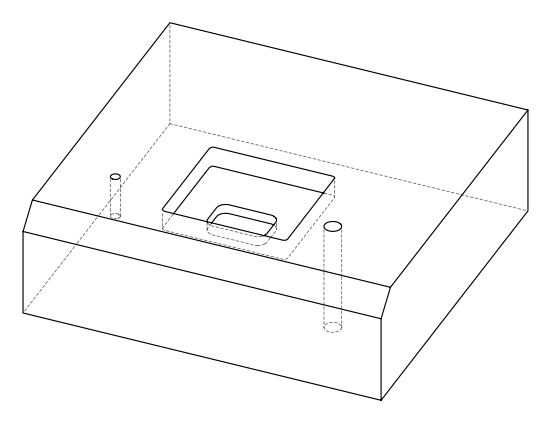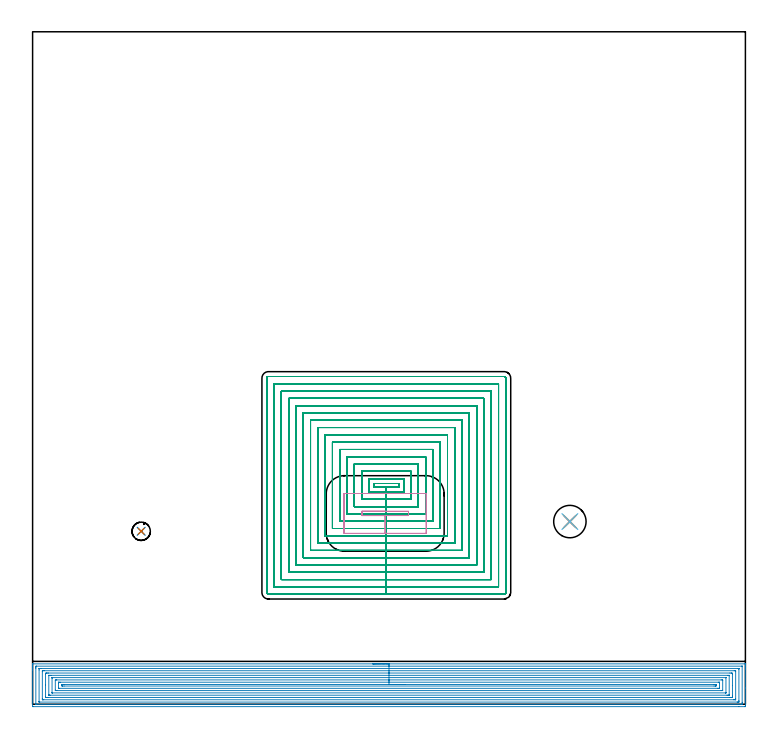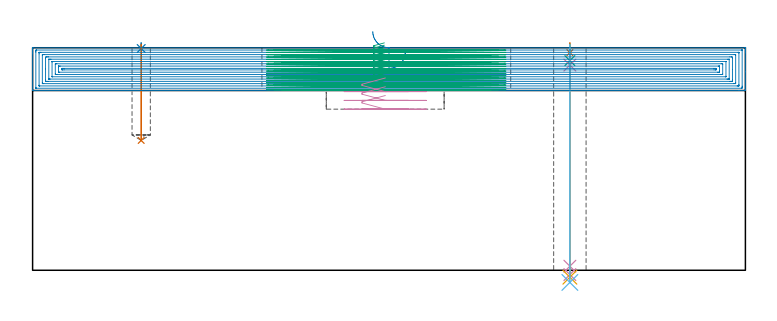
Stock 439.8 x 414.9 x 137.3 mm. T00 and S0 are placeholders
(PLAN: 10 operations, 8 tool changes, 212.6 min)
(1 SPOT_DRILL | STEP1HOLE | NXT0321_9005460120000 | 0.05 min | 182 mm3)
(2 SPOT_DRILL_1 | STEP1POCKET | NXT0321_9005460120000 | 0.03 min | 1 mm3)
(3 DRILL_BLIND_HOLE_INTO_CENTER | STEP1HOLE | NXT0301_024 | 0.04 min | 106 mm3)
(4 GUN_DRILL_THROUGH_HOLE | STEP1HOLE | UGT0307_001 | 0.61 min | 2501 mm3)
(5 SPADE_DRILL_TO_ENLARGE_THROUGH_HOLE | STEP1HOLE | UGT0306_003 | 0.58 min | 13998 mm3)
(6 DRILL_TO_ENLARGE_THROUGH_HOLE | STEP1HOLE | UGT0301_007 | 0.59 min | 26276 mm3)
(7 DRILL_BLIND_HOLE_INTO_CENTER_1 | STEP1POCKET | UGT0301_508 | 0.24 min | 5480 mm3)
(8 AREA_MILL | FG_CHAMFER_SURFACE | UGT0205_001 | 35.48 min | 153262 mm3)
(9 MILL_RECTANGULAR_POCKET | POCKET_RECTANGULAR_STRAIGHT | NXT0201_008 | Follow Part, ap 1.5, ae 75% | 173.25 min | 557422 mm3)
(10 MILL_RECTANGULAR_POCKET_1 | POCKET_RECTANGULAR_STRAIGHT_1 | UGT0201_105 | Follow Part, ap 5.5, ae 75% | 1.75 min | 39404 mm3)
(TOOL NXT0321_9005460120000 | NC Spot Drill, 142deg, 12mm, Carbide, Uncoated | D12 PA142 FL30 Z2)
(TOOL NXT0301_024 | Carbide Drill 5.3mm [860.1-0530-027A1-MM 2214] | D5.3 PA140 FL44 Z2)
(TOOL UGT0307_001 | Gun Drill 5 mm | D5 PA130 FL24 Z1)
(TOOL UGT0306_003 | Spade Drill 12.5mm | D12.5 PA132 FL10 Z2)
(TOOL UGT0301_007 | Twist Drill 20 mm | D20 PA118 FL140 Z2)
(TOOL UGT0301_508 | Carbide Drill 11.3 mm | D11.3 PA118 FL94 Z2)
(TOOL UGT0205_001 | Chamfer Mill 20 x 3 x 45 deg. | D20 FL50 Z2)
(TOOL NXT0201_008 | ENDMILL 6mm [2P460-0600-NA 1630] | D6 FL26 Z6)
(TOOL UGT0201_105 | End Mill 22 mm | D22 FL25 Z2)
(OP 1 SPOT_DRILL)
G17 G21 G94 G90
T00 M6
G54
G17 G0 G90 X331.5 Y112.7 S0 M3
G43 Z147.3 H0
G94 G81 G98 Z134.3 F250. R140.3
G80
M5
M2
(OP 2 SPOT_DRILL_1)
G17 G21 G94 G90
T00 M6
G54
G17 G0 G90 X67. Y106.7 S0 M3
G43 Z147.3 H0
G94 G81 G98 Z136.814 F250. R140.3
G80
M5
M2
(OP 3 DRILL_BLIND_HOLE_INTO_CENTER)
G17 G21 G94 G90
T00 M6
G54
G17 G0 G90 X331.5 Y112.7 S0 M3
G43 Z147.3 H1
G94 G81 G98 Z129.35 F250. R139.3
G80
M5
M2
(OP 4 GUN_DRILL_THROUGH_HOLE)
G17 G21 G94 G90
T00 M6
G54
G17 G0 G90 X331.5 Y112.7 M8
G43 Z147.3 H0
Z135.06
S716 M3
G94 G1 Z126.594 F125. M26
G4 X.084
Z2.5 F250.
G4 X.084
Z-2.666 F125.
G4 X.084
M5
M9
G0 Z135.06
Z147.3
M2
(OP 5 SPADE_DRILL_TO_ENLARGE_THROUGH_HOLE)
G17 G21 G94 G90
T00 M6
G54
G17 G0 G90 X331.5 Y112.7 S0 M3
G43 Z147.3 H0
G94 G73 G98 Z-4.283 F250. Q11.799 R139.3
G80
M5
M2
(OP 6 DRILL_TO_ENLARGE_THROUGH_HOLE)
G17 G21 G94 G90
T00 M6
G54
G17 G0 G90 X331.5 Y112.7 S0 M3
G43 Z147.3 H0
G94 G73 G98 Z-7.509 F250. Q18.101 R139.3
G80
M5
M2
(OP 7 DRILL_BLIND_HOLE_INTO_CENTER_1)
G17 G21 G94 G90
T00 M6
G54
G17 G0 G90 X67. Y106.7 S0 M3
G43 Z147.3 H0
G94 G81 G98 Z80.1 F250. R139.3
G80
M5
M2
(OP 8 AREA_MILL)
G17 G21 G94 G90
T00 M6
G54
G17 G0 G90 X209.9 Y24.9 S1061 M3
G43 Z147.3 H0
G94 G1 X209.938 Z146.428 F250.
X210.052 Z145.563
X210.241 Z144.712
X210.503 Z143.88
X210.837 Z143.074
X211.24 Z142.3
X211.708 Z141.564
X212.24 Z140.872
X212.829 Z140.229
X213.472 Z139.639
X214.164 Z139.108
X214.9 Z138.64
X215.674 Z138.237
X216.48 Z137.903
X217.312 Z137.641
X218.164 Z137.452
X219.028 Z137.338
X219.9 Z137.3
X439.63
X439.797 Y24.902 Z137.293
X439.798 Z137.292
X439.8 Y24.569 Z136.969
Y24.252 Z136.652
Y23.584 Z135.979
Y22.37 Z134.767
Y21.824 Z134.218
Y10.11 Z122.507
Y-1.065 Z111.333
X439.798 Y-1.34 Z111.058
X439.79 Y-1.492 Z110.906
X439.636 Y-1.499 Z110.899
X439.184 Y-1.5 Z110.9
X435.758
X0.616
X0.161 Y-1.496 Z110.902
X0.01 Y-1.492 Z110.906
X0. Y-1.338 Z111.06
Y21.216 Z133.612
Y21.824 Z134.218
Y22.37 Z134.767
Y22.704 Z135.1
Y23.25 Z135.646
Y23.584 Z135.979
Y24.252 Z136.652
Y24.569 Z136.969
X0.002 Y24.902 Z137.292
X0.003 Z137.293
X0.17 Y24.9 Z137.3
X219.9
Y23.486 Z135.886
X437.498 Y23.485 Z135.885
X437.765 Y23.48 Z135.88
X437.79 Y23.479 Z135.879
X437.794 Y23.458 Z135.858
X437.798 Y23.426 Z135.826
X437.799 Y23.395 Z135.795
X437.8 Y23.188 Z135.588
Y1.18 Z113.58
X437.798 Y0.696 Z113.096
X437.795 Y0.304 Z112.704
X437.784 Y-0.079 Z112.321
X437.397 Y-0.084 Z112.316
X437.297 Y-0.085 Z112.315
X2.302
X2.035 Y-0.08 Z112.32
X2.01 Y-0.079 Z112.321
X2.006 Y-0.058 Z112.342
X2.002 Y-0.026 Z112.374
X2.001 Y0.005 Z112.405
X2. Y0.212 Z112.612
Y22.22 Z134.62
X2.002 Y22.704 Z135.104
X2.005 Y23.096 Z135.496
X2.016 Y23.479 Z135.879
X2.403 Y23.484 Z135.884
X2.503 Y23.485 Z135.885
X219.9 Y23.486 Z135.886
Y22.071 Z134.471
X435.36
X435.611 Y22.07 Z134.47
X435.695 Y22.068 Z134.468
X435.76 Y22.065 Z134.465
X435.79 Y22.058 Z134.458
X435.792 Y22.009 Z134.409
X435.797 Y21.824 Z134.224
X435.8 Y21.638 Z134.038
Y2.271 Z114.671
X435.798 Y1.576 Z113.976
X435.796 Y1.394 Z113.794
X435.79 Y1.335 Z113.735
X435.736 Y1.333 Z113.733
X435.611 Y1.331 Z113.731
X434.969 Y1.329 Z113.729
X434.718 Y1.328 Z113.728
X4.44 Y1.329 Z113.729
X4.189 Y1.33 Z113.73
X4.105 Y1.332 Z113.732
X4.04 Y1.335 Z113.735
X4.01 Y1.342 Z113.742
X4.007 Y1.39 Z113.79
X4.003 Y1.576 Z113.976
X4. Y1.762 Z114.162
Y21.129 Z133.529
X4.002 Y21.824 Z134.224
X4.004 Y22.005 Z134.405
X4.01 Y22.064 Z134.464
X4.064 Y22.067 Z134.467
X4.189 Y22.069 Z134.469
X4.831 Y22.071 Z134.471
X5.082
X219.9
Y20.657 Z133.057
X432.931
X433.223 Y20.656 Z133.056
X433.667 Y20.652 Z133.052
X433.763 Y20.65 Z133.05
X433.79 Y20.64 Z133.04
X433.793 Y20.594 Z132.994
X433.796 Y20.493 Z132.893
X433.8 Y20.087 Z132.487
Y3.337 Z115.737
X433.796 Y2.909 Z115.309
X433.793 Y2.802 Z115.202
X433.79 Y2.755 Z115.155
X433.735 Y2.75 Z115.15
X433.531 Y2.746 Z115.146
X432.931 Y2.743 Z115.143
X432.641
X6.869
X6.577 Y2.744 Z115.144
X6.133 Y2.748 Z115.148
X6.037 Y2.75 Z115.15
X6.01 Y2.759 Z115.159
X6.007 Y2.806 Z115.206
X6.004 Y2.907 Z115.307
X6. Y3.313 Z115.713
Y20.063 Z132.463
X6.004 Y20.491 Z132.891
X6.007 Y20.598 Z132.998
X6.01 Y20.645 Z133.045
X6.066 Y20.65 Z133.05
X6.269 Y20.654 Z133.054
X6.869 Y20.657 Z133.057
X7.159
X219.9
Y19.243 Z131.643
X430.252
X431.087 Y19.24 Z131.64
X431.145 Y19.237 Z131.637
X431.79 Y19.183 Z131.583
X431.798 Y18.539 Z130.939
X431.8 Y11.495 Z123.895
X431.799 Y5.098 Z117.498
X431.796 Y4.456 Z116.856
X431.79 Y4.217 Z116.617
X431.2 Y4.163 Z116.563
X431.145 Y4.161 Z116.561
X430.313 Y4.157 Z116.557
X430.252
X9.548
X8.713 Y4.16 Z116.56
X8.655 Y4.163 Z116.563
X8.01 Y4.217 Z116.617
X8.001 Y4.862 Z117.262
X8. Y11.905 Z124.305
X8.001 Y18.302 Z130.702
X8.004 Y18.944 Z131.344
X8.01 Y19.183 Z131.583
X8.6 Y19.237 Z131.637
X8.655 Y19.239 Z131.639
X9.487 Y19.243 Z131.643
X9.548
X219.9
Y17.829 Z130.229
X428.946
X429.359 Y17.827 Z130.227
X429.77 Y17.823 Z130.223
X429.789 Y17.822 Z130.222
X429.793 Y17.805 Z130.205
X429.797 Y17.76 Z130.16
X429.799 Y17.683 Z130.083
X429.8 Y17.567 Z129.967
X429.799 Y5.76 Z118.16
X429.797 Y5.652 Z118.052
X429.793 Y5.598 Z117.998
X429.789 Y5.578 Z117.978
X429.767 Y5.576 Z117.976
X429.359 Y5.572 Z117.972
X428.878 Y5.571 Z117.971
X428.465
X10.854
X10.441 Y5.573 Z117.973
X10.03 Y5.577 Z117.977
X10.011 Y5.578 Z117.978
X10.007 Y5.595 Z117.995
X10.003 Y5.64 Z118.04
X10.001 Y5.717 Z118.117
X10. Y5.833 Z118.233
X10.001 Y17.64 Z130.04
X10.003 Y17.748 Z130.148
X10.007 Y17.802 Z130.202
X10.011 Y17.822 Z130.222
X10.033 Y17.824 Z130.224
X10.441 Y17.828 Z130.228
X10.922 Y17.829 Z130.229
X11.335
X219.9
Y16.415 Z128.815
X427.572 Y16.414 Z128.814
X427.703 Y16.413 Z128.813
X427.762 Y16.41 Z128.81
X427.786 Y16.408 Z128.808
X427.791 Y16.397 Z128.797
X427.796 Y16.378 Z128.778
X427.799 Y16.318 Z128.718
Y7.289 Z119.689
X427.798 Y7.14 Z119.54
X427.793 Y7.02 Z119.42
X427.789 Y6.99 Z119.39
X427.785 Y6.989 Z119.389
X427.763 Y6.987 Z119.387
X427.572 Y6.986 Z119.386
X427.443 Y6.985 Z119.385
X12.228 Y6.986 Z119.386
X12.098 Y6.987 Z119.387
X12.038 Y6.99 Z119.39
X12.014 Y6.992 Z119.392
X12.009 Y7.003 Z119.403
X12.004 Y7.022 Z119.422
X12.001 Y7.082 Z119.482
Y16.111 Z128.511
X12.002 Y16.26 Z128.66
X12.007 Y16.38 Z128.78
X12.011 Y16.41 Z128.81
X12.015 Y16.411 Z128.811
X12.037 Y16.413 Z128.813
X12.228 Y16.414 Z128.814
X12.357 Y16.415 Z128.815
X219.9
Y15. Z127.4
X424.892
X425.567 Y14.997 Z127.397
X425.786 Y14.993 Z127.393
X425.799 Y14.781 Z127.181
X425.8 Y14.767 Z127.167
X425.799 Y8.605 Z121.005
X425.786 Y8.407 Z120.807
X425.114 Y8.401 Z120.801
X424.892 Y8.4 Z120.8
X14.908
X14.233 Y8.403 Z120.803
X14.014 Y8.407 Z120.807
X14.001 Y8.619 Z121.019
X14. Y8.633 Z121.033
X14.001 Y14.795 Z127.195
X14.014 Y14.993 Z127.393
X14.686 Y14.999 Z127.399
X14.908 Y15. Z127.4
X219.9
Y13.586 Z125.986
X423.106
X423.427 Y13.585 Z125.985
X423.755 Y13.581 Z125.981
X423.787 Y13.579 Z125.979
X423.79 Y13.536 Z125.936
X423.795 Y13.43 Z125.83
X423.799 Y13.217 Z125.617
Y10.38 Z122.78
X423.796 Y10.038 Z122.438
X423.792 Y9.867 Z122.267
X423.79 Y9.829 Z122.229
X423.76 Y9.821 Z122.221
X423.676 Y9.818 Z122.218
X423.106 Y9.815 Z122.215
X422.787 Y9.814 Z122.214
X16.694
X16.373 Y9.815 Z122.215
X16.045 Y9.819 Z122.219
X16.013 Y9.82 Z122.22
X16.01 Y9.864 Z122.264
X16.005 Y9.97 Z122.37
X16. Y10.183 Z122.583
X16.001 Y13.02 Z125.42
X16.004 Y13.362 Z125.762
X16.008 Y13.533 Z125.933
X16.01 Y13.571 Z125.971
X16.04 Y13.579 Z125.979
X16.124 Y13.582 Z125.982
X16.694 Y13.585 Z125.985
X17.013 Y13.586 Z125.986
X219.9
Y12.172 Z124.572
X420.394
X421.289 Y12.171 Z124.571
X421.32 Y12.169 Z124.569
X421.79 Y12.14 Z124.54
X421.795 Y11.672 Z124.072
X421.79 Y11.26 Z123.66
X421.35 Y11.23 Z123.63
X421.32 Y11.229 Z123.629
X420.459 Y11.228 Z123.628
X19.406
X18.511 Y11.229 Z123.629
X18.48 Y11.231 Z123.631
X18.01 Y11.26 Z123.66
X18.005 Y11.728 Z124.128
X18.01 Y12.14 Z124.54
X18.45 Y12.17 Z124.57
X18.48 Y12.171 Z124.571
X19.341 Y12.172 Z124.572
X219.9
X220.772 Z124.61
X221.636 Z124.724
X222.488 Z124.913
X223.32 Z125.175
X224.126 Z125.509
X224.9 Z125.912
X225.636 Z126.38
X226.328 Z126.912
X226.971 Z127.501
X227.56 Z128.144
X228.092 Z128.836
X228.56 Z129.572
X228.963 Z130.346
X229.297 Z131.152
X229.559 Z131.984
X229.748 Z132.836
X229.862 Z133.7
X229.9 Z134.572
G0 Z147.3
M5
M2
(OP 9 MILL_RECTANGULAR_POCKET)
G17 G21 G94 G90
T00 M6
G54
G17 G0 G90 X217.016 Y136.2 S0 M3
G43 Z147.3 H1
Z140.3
G94 G1 X210.5 Z138.554 F250.
Y133.9 Z137.938
X218.25 Z135.861
X226. F500.
Y136.2
X210.5
Y133.9
X218.25
Y130.9
X229.
Y139.2
X207.5
Y130.9
X218.25
Y126.4
X233.5
Y143.7
X203.
Y126.4
X218.25
Y121.9
X238.
Y148.2
X198.5
Y121.9
X218.25
Y117.4
X242.5
Y152.7
X194.
Y117.4
X218.25
Y112.9
X247.
Y157.2
X189.5
Y112.9
X218.25
Y108.4
X251.5
Y161.7
X185.
Y108.4
X218.25
Y103.9
X256.
Y166.2
X180.5
Y103.9
X218.25
Y99.4
X260.5
Y170.7
X176.
Y99.4
X218.25
Y94.9
X265.
Y175.2
X171.5
Y94.9
X218.25
Y90.4
X269.5
Y179.7
X167.
Y90.4
X218.25
Y85.9
X274.
Y184.2
X162.5
Y85.9
X218.25
Y81.4
X278.5
Y188.7
X158.
Y81.4
X218.25
Y76.9
X283.
Y193.2
X153.5
Y76.9
X218.25
Y72.4
X287.5
Y197.7
X149.
Y72.4
X218.25
Y67.9
X291.
G3 X292. Y68.9 R1.
G1 Y201.2
G3 X291. Y202.2 R1.
G1 X145.5
G3 X144.5 Y201.2 R1.
G1 Y68.9
G3 X145.5 Y67.9 R1.
G1 X218.25
X219.25
G0 X217.016 Y136.2 Z138.861
G1 X210.5 Z137.115 F250.
Y133.9 Z136.499
X218.25 Z134.422
X226. F500.
Y136.2
X210.5
Y133.9
X218.25
Y130.9
X229.
Y139.2
X207.5
Y130.9
X218.25
Y126.4
X233.5
Y143.7
X203.
Y126.4
X218.25
Y121.9
X238.
Y148.2
X198.5
Y121.9
X218.25
Y117.4
X242.5
Y152.7
X194.
Y117.4
X218.25
Y112.9
X247.
Y157.2
X189.5
Y112.9
X218.25
Y108.4
X251.5
Y161.7
X185.
Y108.4
X218.25
Y103.9
X256.
Y166.2
X180.5
Y103.9
X218.25
Y99.4
X260.5
Y170.7
X176.
Y99.4
X218.25
Y94.9
X265.
Y175.2
X171.5
Y94.9
X218.25
Y90.4
X269.5
Y179.7
X167.
Y90.4
X218.25
Y85.9
X274.
Y184.2
X162.5
Y85.9
X218.25
Y81.4
X278.5
Y188.7
X158.
Y81.4
X218.25
Y76.9
X283.
Y193.2
X153.5
Y76.9
X218.25
Y72.4
X287.5
Y197.7
X149.
Y72.4
X218.25
Y67.9
X291.
G3 X292. Y68.9 R1.
G1 Y201.2
G3 X291. Y202.2 R1.
G1 X145.5
G3 X144.5 Y201.2 R1.
G1 Y68.9
G3 X145.5 Y67.9 R1.
G1 X218.25
X219.25
G0 X217.016 Y136.2 Z137.422
G1 X210.5 Z135.676 F250.
Y133.9 Z135.06
X218.25 Z132.983
X226. F500.
Y136.2
X210.5
Y133.9
X218.25
Y130.9
X229.
Y139.2
X207.5
Y130.9
X218.25
Y126.4
X233.5
Y143.7
X203.
Y126.4
X218.25
Y121.9
X238.
Y148.2
X198.5
Y121.9
X218.25
Y117.4
X242.5
Y152.7
X194.
Y117.4
X218.25
Y112.9
X247.
Y157.2
X189.5
Y112.9
X218.25
Y108.4
X251.5
Y161.7
X185.
Y108.4
X218.25
Y103.9
X256.
Y166.2
X180.5
Y103.9
X218.25
Y99.4
X260.5
Y170.7
X176.
Y99.4
X218.25
Y94.9
X265.
Y175.2
X171.5
Y94.9
X218.25
Y90.4
X269.5
Y179.7
X167.
Y90.4
X218.25
Y85.9
X274.
Y184.2
X162.5
Y85.9
X218.25
Y81.4
X278.5
Y188.7
X158.
Y81.4
X218.25
Y76.9
X283.
Y193.2
X153.5
Y76.9
X218.25
Y72.4
X287.5
Y197.7
X149.
Y72.4
X218.25
Y67.9
X291.
G3 X292. Y68.9 R1.
G1 Y201.2
G3 X291. Y202.2 R1.
G1 X145.5
G3 X144.5 Y201.2 R1.
G1 Y68.9
G3 X145.5 Y67.9 R1.
G1 X218.25
X219.25
G0 X217.016 Y136.2 Z135.983
G1 X210.5 Z134.237 F250.
Y133.9 Z133.621
X218.25 Z131.544
X226. F500.
Y136.2
X210.5
Y133.9
X218.25
Y130.9
X229.
Y139.2
X207.5
Y130.9
X218.25
Y126.4
X233.5
Y143.7
X203.
Y126.4
X218.25
Y121.9
X238.
Y148.2
X198.5
Y121.9
X218.25
Y117.4
X242.5
Y152.7
X194.
Y117.4
X218.25
Y112.9
X247.
Y157.2
X189.5
Y112.9
X218.25
Y108.4
X251.5
Y161.7
X185.
Y108.4
X218.25
Y103.9
X256.
Y166.2
X180.5
Y103.9
X218.25
Y99.4
X260.5
Y170.7
X176.
Y99.4
X218.25
Y94.9
X265.
Y175.2
X171.5
Y94.9
X218.25
Y90.4
X269.5
Y179.7
X167.
Y90.4
X218.25
Y85.9
X274.
Y184.2
X162.5
Y85.9
X218.25
Y81.4
X278.5
Y188.7
X158.
Y81.4
X218.25
Y76.9
X283.
Y193.2
X153.5
Y76.9
X218.25
Y72.4
X287.5
Y197.7
X149.
Y72.4
X218.25
Y67.9
X291.
G3 X292. Y68.9 R1.
G1 Y201.2
G3 X291. Y202.2 R1.
G1 X145.5
G3 X144.5 Y201.2 R1.
G1 Y68.9
G3 X145.5 Y67.9 R1.
G1 X218.25
X219.25
G0 X217.016 Y136.2 Z134.544
G1 X210.5 Z132.798 F250.
Y133.9 Z132.182
X218.25 Z130.105
X226. F500.
Y136.2
X210.5
Y133.9
X218.25
Y130.9
X229.
Y139.2
X207.5
Y130.9
X218.25
Y126.4
X233.5
Y143.7
X203.
Y126.4
X218.25
Y121.9
X238.
Y148.2
X198.5
Y121.9
X218.25
Y117.4
X242.5
Y152.7
X194.
Y117.4
X218.25
Y112.9
X247.
Y157.2
X189.5
Y112.9
X218.25
Y108.4
X251.5
Y161.7
X185.
Y108.4
X218.25
Y103.9
X256.
Y166.2
X180.5
Y103.9
X218.25
Y99.4
X260.5
Y170.7
X176.
Y99.4
X218.25
Y94.9
X265.
Y175.2
X171.5
Y94.9
X218.25
Y90.4
X269.5
Y179.7
X167.
Y90.4
X218.25
Y85.9
X274.
Y184.2
X162.5
Y85.9
X218.25
Y81.4
X278.5
Y188.7
X158.
Y81.4
X218.25
Y76.9
X283.
Y193.2
X153.5
Y76.9
X218.25
Y72.4
X287.5
Y197.7
X149.
Y72.4
X218.25
Y67.9
X291.
G3 X292. Y68.9 R1.
G1 Y201.2
G3 X291. Y202.2 R1.
G1 X145.5
G3 X144.5 Y201.2 R1.
G1 Y68.9
G3 X145.5 Y67.9 R1.
G1 X218.25
X219.25
G0 X217.016 Y136.2 Z133.105
G1 X210.5 Z131.359 F250.
Y133.9 Z130.743
X218.25 Z128.667
X226. F500.
Y136.2
X210.5
Y133.9
X218.25
Y130.9
X229.
Y139.2
X207.5
Y130.9
X218.25
Y126.4
X233.5
Y143.7
X203.
Y126.4
X218.25
Y121.9
X238.
Y148.2
X198.5
Y121.9
X218.25
Y117.4
X242.5
Y152.7
X194.
Y117.4
X218.25
Y112.9
X247.
Y157.2
X189.5
Y112.9
X218.25
Y108.4
X251.5
Y161.7
X185.
Y108.4
X218.25
Y103.9
X256.
Y166.2
X180.5
Y103.9
X218.25
Y99.4
X260.5
Y170.7
X176.
Y99.4
X218.25
Y94.9
X265.
Y175.2
X171.5
Y94.9
X218.25
Y90.4
X269.5
Y179.7
X167.
Y90.4
X218.25
Y85.9
X274.
Y184.2
X162.5
Y85.9
X218.25
Y81.4
X278.5
Y188.7
X158.
Y81.4
X218.25
Y76.9
X283.
Y193.2
X153.5
Y76.9
X218.25
Y72.4
X287.5
Y197.7
X149.
Y72.4
X218.25
Y67.9
X291.
G3 X292. Y68.9 R1.
G1 Y201.2
G3 X291. Y202.2 R1.
G1 X145.5
G3 X144.5 Y201.2 R1.
G1 Y68.9
G3 X145.5 Y67.9 R1.
G1 X218.25
X219.25
G0 X217.016 Y136.2 Z131.667
G1 X210.5 Z129.921 F250.
Y133.9 Z129.304
X218.25 Z127.228
X226. F500.
Y136.2
X210.5
Y133.9
X218.25
Y130.9
X229.
Y139.2
X207.5
Y130.9
X218.25
Y126.4
X233.5
Y143.7
X203.
Y126.4
X218.25
Y121.9
X238.
Y148.2
X198.5
Y121.9
X218.25
Y117.4
X242.5
Y152.7
X194.
Y117.4
X218.25
Y112.9
X247.
Y157.2
X189.5
Y112.9
X218.25
Y108.4
X251.5
Y161.7
X185.
Y108.4
X218.25
Y103.9
X256.
Y166.2
X180.5
Y103.9
X218.25
Y99.4
X260.5
Y170.7
X176.
Y99.4
X218.25
Y94.9
X265.
Y175.2
X171.5
Y94.9
X218.25
Y90.4
X269.5
Y179.7
X167.
Y90.4
X218.25
Y85.9
X274.
Y184.2
X162.5
Y85.9
X218.25
Y81.4
X278.5
Y188.7
X158.
Y81.4
X218.25
Y76.9
X283.
Y193.2
X153.5
Y76.9
X218.25
Y72.4
X287.5
Y197.7
X149.
Y72.4
X218.25
Y67.9
X291.
G3 X292. Y68.9 R1.
G1 Y201.2
G3 X291. Y202.2 R1.
G1 X145.5
G3 X144.5 Y201.2 R1.
G1 Y68.9
G3 X145.5 Y67.9 R1.
G1 X218.25
X219.25
G0 X217.016 Y136.2 Z130.228
G1 X210.5 Z128.482 F250.
Y133.9 Z127.865
X218.25 Z125.789
X226. F500.
Y136.2
X210.5
Y133.9
X218.25
Y130.9
X229.
Y139.2
X207.5
Y130.9
X218.25
Y126.4
X233.5
Y143.7
X203.
Y126.4
X218.25
Y121.9
X238.
Y148.2
X198.5
Y121.9
X218.25
Y117.4
X242.5
Y152.7
X194.
Y117.4
X218.25
Y112.9
X247.
Y157.2
X189.5
Y112.9
X218.25
Y108.4
X251.5
Y161.7
X185.
Y108.4
X218.25
Y103.9
X256.
Y166.2
X180.5
Y103.9
X218.25
Y99.4
X260.5
Y170.7
X176.
Y99.4
X218.25
Y94.9
X265.
Y175.2
X171.5
Y94.9
X218.25
Y90.4
X269.5
Y179.7
X167.
Y90.4
X218.25
Y85.9
X274.
Y184.2
X162.5
Y85.9
X218.25
Y81.4
X278.5
Y188.7
X158.
Y81.4
X218.25
Y76.9
X283.
Y193.2
X153.5
Y76.9
X218.25
Y72.4
X287.5
Y197.7
X149.
Y72.4
X218.25
Y67.9
X291.
G3 X292. Y68.9 R1.
G1 Y201.2
G3 X291. Y202.2 R1.
G1 X145.5
G3 X144.5 Y201.2 R1.
G1 Y68.9
G3 X145.5 Y67.9 R1.
G1 X218.25
X219.25
G0 X217.016 Y136.2 Z128.789
G1 X210.5 Z127.043 F250.
Y133.9 Z126.427
X218.25 Z124.35
X226. F500.
Y136.2
X210.5
Y133.9
X218.25
Y130.9
X229.
Y139.2
X207.5
Y130.9
X218.25
Y126.4
X233.5
Y143.7
X203.
Y126.4
X218.25
Y121.9
X238.
Y148.2
X198.5
Y121.9
X218.25
Y117.4
X242.5
Y152.7
X194.
Y117.4
X218.25
Y112.9
X247.
Y157.2
X189.5
Y112.9
X218.25
Y108.4
X251.5
Y161.7
X185.
Y108.4
X218.25
Y103.9
X256.
Y166.2
X180.5
Y103.9
X218.25
Y99.4
X260.5
Y170.7
X176.
Y99.4
X218.25
Y94.9
X265.
Y175.2
X171.5
Y94.9
X218.25
Y90.4
X269.5
Y179.7
X167.
Y90.4
X218.25
Y85.9
X274.
Y184.2
X162.5
Y85.9
X218.25
Y81.4
X278.5
Y188.7
X158.
Y81.4
X218.25
Y76.9
X283.
Y193.2
X153.5
Y76.9
X218.25
Y72.4
X287.5
Y197.7
X149.
Y72.4
X218.25
Y67.9
X291.
G3 X292. Y68.9 R1.
G1 Y201.2
G3 X291. Y202.2 R1.
G1 X145.5
G3 X144.5 Y201.2 R1.
G1 Y68.9
G3 X145.5 Y67.9 R1.
G1 X218.25
X219.25
G0 X217.016 Y136.2 Z127.35
G1 X210.5 Z125.604 F250.
Y133.9 Z124.988
X218.25 Z122.911
X226. F500.
Y136.2
X210.5
Y133.9
X218.25
Y130.9
X229.
Y139.2
X207.5
Y130.9
X218.25
Y126.4
X233.5
Y143.7
X203.
Y126.4
X218.25
Y121.9
X238.
Y148.2
X198.5
Y121.9
X218.25
Y117.4
X242.5
Y152.7
X194.
Y117.4
X218.25
Y112.9
X247.
Y157.2
X189.5
Y112.9
X218.25
Y108.4
X251.5
Y161.7
X185.
Y108.4
X218.25
Y103.9
X256.
Y166.2
X180.5
Y103.9
X218.25
Y99.4
X260.5
Y170.7
X176.
Y99.4
X218.25
Y94.9
X265.
Y175.2
X171.5
Y94.9
X218.25
Y90.4
X269.5
Y179.7
X167.
Y90.4
X218.25
Y85.9
X274.
Y184.2
X162.5
Y85.9
X218.25
Y81.4
X278.5
Y188.7
X158.
Y81.4
X218.25
Y76.9
X283.
Y193.2
X153.5
Y76.9
X218.25
Y72.4
X287.5
Y197.7
X149.
Y72.4
X218.25
Y67.9
X291.
G3 X292. Y68.9 R1.
G1 Y201.2
G3 X291. Y202.2 R1.
G1 X145.5
G3 X144.5 Y201.2 R1.
G1 Y68.9
G3 X145.5 Y67.9 R1.
G1 X218.25
X219.25
G0 X217.016 Y136.2 Z125.911
G1 X210.5 Z124.165 F250.
Y133.9 Z123.549
X218.25 Z121.472
X226. F500.
Y136.2
X210.5
Y133.9
X218.25
Y130.9
X229.
Y139.2
X207.5
Y130.9
X218.25
Y126.4
X233.5
Y143.7
X203.
Y126.4
X218.25
Y121.9
X238.
Y148.2
X198.5
Y121.9
X218.25
Y117.4
X242.5
Y152.7
X194.
Y117.4
X218.25
Y112.9
X247.
Y157.2
X189.5
Y112.9
X218.25
Y108.4
X251.5
Y161.7
X185.
Y108.4
X218.25
Y103.9
X256.
Y166.2
X180.5
Y103.9
X218.25
Y99.4
X260.5
Y170.7
X176.
Y99.4
X218.25
Y94.9
X265.
Y175.2
X171.5
Y94.9
X218.25
Y90.4
X269.5
Y179.7
X167.
Y90.4
X218.25
Y85.9
X274.
Y184.2
X162.5
Y85.9
X218.25
Y81.4
X278.5
Y188.7
X158.
Y81.4
X218.25
Y76.9
X283.
Y193.2
X153.5
Y76.9
X218.25
Y72.4
X287.5
Y197.7
X149.
Y72.4
X218.25
Y67.9
X291.
G3 X292. Y68.9 R1.
G1 Y201.2
G3 X291. Y202.2 R1.
G1 X145.5
G3 X144.5 Y201.2 R1.
G1 Y68.9
G3 X145.5 Y67.9 R1.
G1 X218.25
X219.25
G0 X217.016 Y136.2 Z124.472
G1 X210.5 Z122.726 F250.
Y133.9 Z122.11
X218.25 Z120.033
X226. F500.
Y136.2
X210.5
Y133.9
X218.25
Y130.9
X229.
Y139.2
X207.5
Y130.9
X218.25
Y126.4
X233.5
Y143.7
X203.
Y126.4
X218.25
Y121.9
X238.
Y148.2
X198.5
Y121.9
X218.25
Y117.4
X242.5
Y152.7
X194.
Y117.4
X218.25
Y112.9
X247.
Y157.2
X189.5
Y112.9
X218.25
Y108.4
X251.5
Y161.7
X185.
Y108.4
X218.25
Y103.9
X256.
Y166.2
X180.5
Y103.9
X218.25
Y99.4
X260.5
Y170.7
X176.
Y99.4
X218.25
Y94.9
X265.
Y175.2
X171.5
Y94.9
X218.25
Y90.4
X269.5
Y179.7
X167.
Y90.4
X218.25
Y85.9
X274.
Y184.2
X162.5
Y85.9
X218.25
Y81.4
X278.5
Y188.7
X158.
Y81.4
X218.25
Y76.9
X283.
Y193.2
X153.5
Y76.9
X218.25
Y72.4
X287.5
Y197.7
X149.
Y72.4
X218.25
Y67.9
X291.
G3 X292. Y68.9 R1.
G1 Y201.2
G3 X291. Y202.2 R1.
G1 X145.5
G3 X144.5 Y201.2 R1.
G1 Y68.9
G3 X145.5 Y67.9 R1.
G1 X218.25
X219.25
G0 X217.016 Y136.2 Z123.033
G1 X210.5 Z121.287 F250.
Y133.9 Z120.671
X218.25 Z118.594
X226. F500.
Y136.2
X210.5
Y133.9
X218.25
Y130.9
X229.
Y139.2
X207.5
Y130.9
X218.25
Y126.4
X233.5
Y143.7
X203.
Y126.4
X218.25
Y121.9
X238.
Y148.2
X198.5
Y121.9
X218.25
Y117.4
X242.5
Y152.7
X194.
Y117.4
X218.25
Y112.9
X247.
Y157.2
X189.5
Y112.9
X218.25
Y108.4
X251.5
Y161.7
X185.
Y108.4
X218.25
Y103.9
X256.
Y166.2
X180.5
Y103.9
X218.25
Y99.4
X260.5
Y170.7
X176.
Y99.4
X218.25
Y94.9
X265.
Y175.2
X171.5
Y94.9
X218.25
Y90.4
X269.5
Y179.7
X167.
Y90.4
X218.25
Y85.9
X274.
Y184.2
X162.5
Y85.9
X218.25
Y81.4
X278.5
Y188.7
X158.
Y81.4
X218.25
Y76.9
X283.
Y193.2
X153.5
Y76.9
X218.25
Y72.4
X287.5
Y197.7
X149.
Y72.4
X218.25
Y67.9
X291.
G3 X292. Y68.9 R1.
G1 Y201.2
G3 X291. Y202.2 R1.
G1 X145.5
G3 X144.5 Y201.2 R1.
G1 Y68.9
G3 X145.5 Y67.9 R1.
G1 X218.25
X219.25
G0 X217.016 Y136.2 Z121.594
G1 X210.5 Z119.848 F250.
Y133.9 Z119.232
X218.25 Z117.156
X226. F500.
Y136.2
X210.5
Y133.9
X218.25
Y130.9
X229.
Y139.2
X207.5
Y130.9
X218.25
Y126.4
X233.5
Y143.7
X203.
Y126.4
X218.25
Y121.9
X238.
Y148.2
X198.5
Y121.9
X218.25
Y117.4
X242.5
Y152.7
X194.
Y117.4
X218.25
Y112.9
X247.
Y157.2
X189.5
Y112.9
X218.25
Y108.4
X251.5
Y161.7
X185.
Y108.4
X218.25
Y103.9
X256.
Y166.2
X180.5
Y103.9
X218.25
Y99.4
X260.5
Y170.7
X176.
Y99.4
X218.25
Y94.9
X265.
Y175.2
X171.5
Y94.9
X218.25
Y90.4
X269.5
Y179.7
X167.
Y90.4
X218.25
Y85.9
X274.
Y184.2
X162.5
Y85.9
X218.25
Y81.4
X278.5
Y188.7
X158.
Y81.4
X218.25
Y76.9
X283.
Y193.2
X153.5
Y76.9
X218.25
Y72.4
X287.5
Y197.7
X149.
Y72.4
X218.25
Y67.9
X291.
G3 X292. Y68.9 R1.
G1 Y201.2
G3 X291. Y202.2 R1.
G1 X145.5
G3 X144.5 Y201.2 R1.
G1 Y68.9
G3 X145.5 Y67.9 R1.
G1 X218.25
X219.25
G0 X217.016 Y136.2 Z120.156
G1 X210.5 Z118.41 F250.
Y133.9 Z117.793
X218.25 Z115.717
X226. F500.
Y136.2
X210.5
Y133.9
X218.25
Y130.9
X229.
Y139.2
X207.5
Y130.9
X218.25
Y126.4
X233.5
Y143.7
X203.
Y126.4
X218.25
Y121.9
X238.
Y148.2
X198.5
Y121.9
X218.25
Y117.4
X242.5
Y152.7
X194.
Y117.4
X218.25
Y112.9
X247.
Y157.2
X189.5
Y112.9
X218.25
Y108.4
X251.5
Y161.7
X185.
Y108.4
X218.25
Y103.9
X256.
Y166.2
X180.5
Y103.9
X218.25
Y99.4
X260.5
Y170.7
X176.
Y99.4
X218.25
Y94.9
X265.
Y175.2
X171.5
Y94.9
X218.25
Y90.4
X269.5
Y179.7
X167.
Y90.4
X218.25
Y85.9
X274.
Y184.2
X162.5
Y85.9
X218.25
Y81.4
X278.5
Y188.7
X158.
Y81.4
X218.25
Y76.9
X283.
Y193.2
X153.5
Y76.9
X218.25
Y72.4
X287.5
Y197.7
X149.
Y72.4
X218.25
Y67.9
X291.
G3 X292. Y68.9 R1.
G1 Y201.2
G3 X291. Y202.2 R1.
G1 X145.5
G3 X144.5 Y201.2 R1.
G1 Y68.9
G3 X145.5 Y67.9 R1.
G1 X218.25
X219.25
G0 X217.016 Y136.2 Z118.717
G1 X210.5 Z116.971 F250.
Y133.9 Z116.354
X218.25 Z114.278
X226. F500.
Y136.2
X210.5
Y133.9
X218.25
Y130.9
X229.
Y139.2
X207.5
Y130.9
X218.25
Y126.4
X233.5
Y143.7
X203.
Y126.4
X218.25
Y121.9
X238.
Y148.2
X198.5
Y121.9
X218.25
Y117.4
X242.5
Y152.7
X194.
Y117.4
X218.25
Y112.9
X247.
Y157.2
X189.5
Y112.9
X218.25
Y108.4
X251.5
Y161.7
X185.
Y108.4
X218.25
Y103.9
X256.
Y166.2
X180.5
Y103.9
X218.25
Y99.4
X260.5
Y170.7
X176.
Y99.4
X218.25
Y94.9
X265.
Y175.2
X171.5
Y94.9
X218.25
Y90.4
X269.5
Y179.7
X167.
Y90.4
X218.25
Y85.9
X274.
Y184.2
X162.5
Y85.9
X218.25
Y81.4
X278.5
Y188.7
X158.
Y81.4
X218.25
Y76.9
X283.
Y193.2
X153.5
Y76.9
X218.25
Y72.4
X287.5
Y197.7
X149.
Y72.4
X218.25
Y67.9
X291.
G3 X292. Y68.9 R1.
G1 Y201.2
G3 X291. Y202.2 R1.
G1 X145.5
G3 X144.5 Y201.2 R1.
G1 Y68.9
G3 X145.5 Y67.9 R1.
G1 X218.25
X219.25
G0 X217.016 Y136.2 Z117.278
G1 X210.5 Z115.532 F250.
Y133.9 Z114.915
X218.25 Z112.839
X226. F500.
Y136.2
X210.5
Y133.9
X218.25
Y130.9
X229.
Y139.2
X207.5
Y130.9
X218.25
Y126.4
X233.5
Y143.7
X203.
Y126.4
X218.25
Y121.9
X238.
Y148.2
X198.5
Y121.9
X218.25
Y117.4
X242.5
Y152.7
X194.
Y117.4
X218.25
Y112.9
X247.
Y157.2
X189.5
Y112.9
X218.25
Y108.4
X251.5
Y161.7
X185.
Y108.4
X218.25
Y103.9
X256.
Y166.2
X180.5
Y103.9
X218.25
Y99.4
X260.5
Y170.7
X176.
Y99.4
X218.25
Y94.9
X265.
Y175.2
X171.5
Y94.9
X218.25
Y90.4
X269.5
Y179.7
X167.
Y90.4
X218.25
Y85.9
X274.
Y184.2
X162.5
Y85.9
X218.25
Y81.4
X278.5
Y188.7
X158.
Y81.4
X218.25
Y76.9
X283.
Y193.2
X153.5
Y76.9
X218.25
Y72.4
X287.5
Y197.7
X149.
Y72.4
X218.25
Y67.9
X291.
G3 X292. Y68.9 R1.
G1 Y201.2
G3 X291. Y202.2 R1.
G1 X145.5
G3 X144.5 Y201.2 R1.
G1 Y68.9
G3 X145.5 Y67.9 R1.
G1 X218.25
X219.25
G0 X217.016 Y136.2 Z115.839
G1 X210.5 Z114.093 F250.
Y133.9 Z113.477
X218.25 Z111.4
X226. F500.
Y136.2
X210.5
Y133.9
X218.25
Y130.9
X229.
Y139.2
X207.5
Y130.9
X218.25
Y126.4
X233.5
Y143.7
X203.
Y126.4
X218.25
Y121.9
X238.
Y148.2
X198.5
Y121.9
X218.25
Y117.4
X242.5
Y152.7
X194.
Y117.4
X218.25
Y112.9
X247.
Y157.2
X189.5
Y112.9
X218.25
Y108.4
X251.5
Y161.7
X185.
Y108.4
X218.25
Y103.9
X256.
Y166.2
X180.5
Y103.9
X218.25
Y99.4
X260.5
Y170.7
X176.
Y99.4
X218.25
Y94.9
X265.
Y175.2
X171.5
Y94.9
X218.25
Y90.4
X269.5
Y179.7
X167.
Y90.4
X218.25
Y85.9
X274.
Y184.2
X162.5
Y85.9
X218.25
Y81.4
X278.5
Y188.7
X158.
Y81.4
X218.25
Y76.9
X283.
Y193.2
X153.5
Y76.9
X218.25
Y72.4
X287.5
Y197.7
X149.
Y72.4
X218.25
Y67.9
X291.
G3 X292. Y68.9 R1.
G1 Y201.2
G3 X291. Y202.2 R1.
G1 X145.5
G3 X144.5 Y201.2 R1.
G1 Y68.9
G3 X145.5 Y67.9 R1.
G1 X218.25
X219.25
G0 Z147.3
M5
M2
(OP 10 MILL_RECTANGULAR_POCKET_1)
G17 G21 G94 G90
T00 M6
G54
G17 G0 G90 X217.652 Y119. S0 M3
G43 Z147.3 H0
Z118.643
G94 G1 X203.2 Z114.77 F250.
Y116.4 Z114.074
X217.55 Z110.229
X231.9 F500.
Y119.
X203.2
Y116.4
X217.55
Y105.4
X242.7
G3 X242.9 Y105.6 R0.2
G1 Y129.8
G3 X242.7 Y130. R0.2
G1 X192.4
G3 X192.2 Y129.8 R0.2
G1 Y105.6
G3 X192.4 Y105.4 R0.2
G1 X217.55
X218.55
G0 X217.652 Y119. Z113.229
G1 X203.2 Z109.356 F250.
Y116.4 Z108.659
X217.55 Z104.814
X231.9 F500.
Y119.
X203.2
Y116.4
X217.55
Y105.4
X242.7
G3 X242.9 Y105.6 R0.2
G1 Y129.8
G3 X242.7 Y130. R0.2
G1 X192.4
G3 X192.2 Y129.8 R0.2
G1 Y105.6
G3 X192.4 Y105.4 R0.2
G1 X217.55
X218.55
G0 X217.652 Y119. Z107.814
G1 X203.2 Z103.942 F250.
Y116.4 Z103.245
X217.55 Z99.4
X231.9 F500.
Y119.
X203.2
Y116.4
X217.55
Y105.4
X242.7
G3 X242.9 Y105.6 R0.2
G1 Y129.8
G3 X242.7 Y130. R0.2
G1 X192.4
G3 X192.2 Y129.8 R0.2
G1 Y105.6
G3 X192.4 Y105.4 R0.2
G1 X217.55
X218.55
G0 Z147.3
M5
M2
